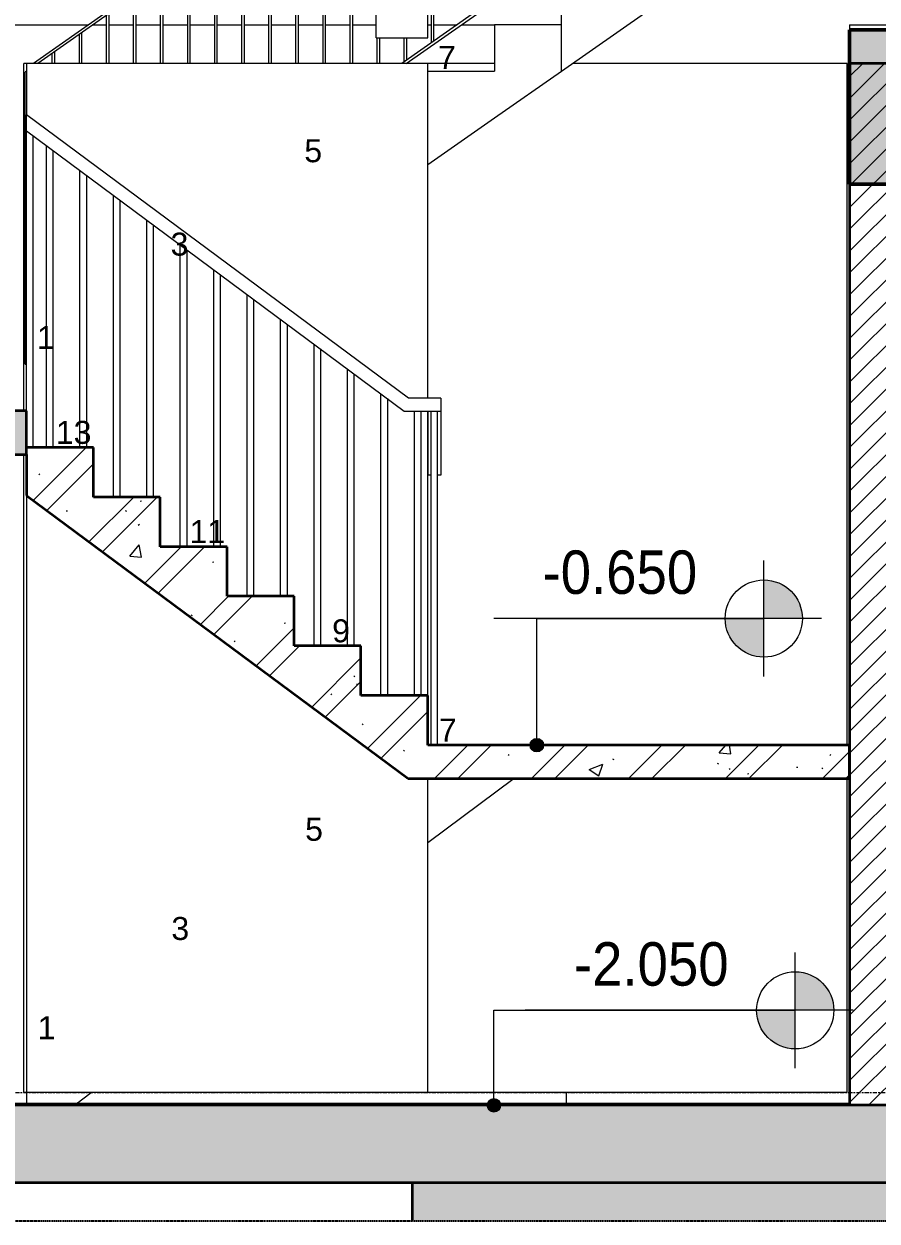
# Model space of a CAD drawing. Header units: millimetres. Extents: x -38913 to 20524, y -4975 to 129755.
# Drawn here: x 9378 to 12695, y -2500 to 2153 of the extents above; entities that cross this region are included whole.
import ezdxf

# ---------------------------------------------------------------- set-up
doc = ezdxf.new("R2010")
doc.units = ezdxf.units.MM
doc.linetypes.add('Centre', pattern=[31.75, 6.35, -4.7625, 15.875, -4.7625])
doc.linetypes.add('Hidden', pattern=[7.14375, 4.7625, -2.38125])
for name, color, linetype, lineweight in [('0-3', 10, 'Continuous', 5), ('A-DETL-GENF', 92, 'Continuous', 18), ('A-DETL-GENF-2', 254, 'Continuous', 18), ('A-DETL-GENF-3', 92, 'Hidden', 25), ('A-DETL-MEDM', 33, 'Continuous', 35), ('A-FLOR-FNSH-1', 7, 'Continuous', 35), ('A-FLOR-HRAL-2', 11, 'Continuous', 9), ('A-FLOR-HRAL-3', 253, 'Continuous', 18), ('A-FLOR-LEVL-2', 51, 'Centre', 9), ('A-FLOR-PATT-2', 8, 'Continuous', 18), ('A-WALL', 113, 'Continuous', 18), ('A-WALL-2', 7, 'Continuous', 35), ('A-WALL-PATT-1', 111, 'Continuous', 18), ('G-ANNO-DIMS', 111, 'Continuous', 9), ('S-BEAM-1', 43, 'Continuous', 5), ('S-BEAM-2', 10, 'Continuous', 50), ('S-BEAM-3', 250, 'Continuous', 18), ('S-COLS', 52, 'Continuous', 18), ('S-COLS-6', 250, 'Continuous', 18), ('S-FNDN-1', 43, 'Continuous', 5), ('S-FNDN-3', 7, 'Continuous', 35), ('S-STRS', 31, 'Continuous', 18), ('S-STRS-1', 253, 'Continuous', 18), ('S-STRS-2', 31, 'Continuous', 35), ('S-STRS-ANNO', 31, 'Continuous', 18)]:
    doc.layers.add(name, color=color, linetype=linetype, lineweight=lineweight)
doc.styles.add('Arial_2', font='arial.ttf', dxfattribs={"height": 89.295})
doc.styles.add('Arial_5', font='arial.ttf', dxfattribs={"width": 0.9, "height": 168.75})
pattern_1 = [(50, (10760.67, 15225), (546.553, -47.817), [57.15, -628.65]), (355, (10760.67, 15225), (-105.728, 573.17), [45.72, -502.92]), (100.451, (10806.2, 15221), (440.828, 525.35), [48.57, -534.27]), (46.184, (10760.7, 15377.4), (813.237, -126.128), [85.725, -942.975]), (96.636, (10828.4, 15366.9), (712.207, 742.283), [72.855, -801.405]), (351.184, (10760.7, 15377.4), (712.215, 742.276), [68.58, -754.38]), (21, (10836.87, 15339.3), (454.843, -306.796), [57.15, -628.65]), (326, (10836.87, 15339.3), (185.406, 552.564), [45.72, -502.92]), (71.451, (10874.77, 15313.73), (640.251, 245.764), [48.57, -534.27]), (37.5, (10760.67, 15225), (9.2664, 253.665), [5.029, -491.795, 5.029, -505.511, -504.825]), (37.5, (10760.67, 15225), (9.2664, 253.665), [-1007.364, 5.029, -499.796]), (7.5, (10760.67, 15225), (200.4594, 300.5414), [5.029, -286.055, 5.029, -480.365, -192.405]), (7.5, (10760.67, 15225), (200.4594, 300.5414), [-776.478, 5.029, -187.376]), (327.5, (10590.74, 15225), (406.7728, -17.1864), [5.029, -185.471, 5.029, -589.331, -788.67]), (327.5, (10590.74, 15225), (406.7728, -17.1864), [-784.86, 5.029, -783.641]), (317.5, (10514.54, 15225), (444.388, 76.2803), [5.029, -242.621, 5.029, -389.687, -560.07]), (317.5, (10514.54, 15225), (444.388, 76.2803), [-642.366, 5.029, -555.041]), (45, (10760.67, 15225), (-188.5854, 188.5854), []), (45, (10760.67, 15510.75), (-188.5854, 188.5854), [])]

# ---------------------------------------------------------------- blocks, each defined once
blk = doc.blocks.new('NCV_TKTC_KET CAU_rvt-6-TKCS_THANG BỘ TB4 - MẶT CẮT')
at = {"layer": 'S-BEAM-1'}
blk.add_hatch(color=256, dxfattribs=at).paths.add_polyline_path([(-122252.4, 1530), (-121952.4, 1530), (-121952.4, 2130), (-122252.4, 2130), (-122252.4, 2055.4)])
at = {"layer": 'S-FNDN-1'}
blk.add_hatch(color=256, dxfattribs=at).paths.add_polyline_path([(-121452.6, -2500), (-121452.6, -2350), (-123952.6, -2350), (-123952.6, -2500), (-121531.6, -2500)])
at = {"layer": 'S-BEAM-2'}
for p, q in [((-121952.4, 2130), (-122252.4, 2130)), ((-122252.4, 2130), (-122252.4, 1530)), ((-122252.4, 1530), (-121952.4, 1530))]:
    blk.add_line(p, q, dxfattribs=at)
at = {"layer": 'S-BEAM-3'}
for q in [(-121902.6, 2150), (-122252.4, 2130)]:
    blk.add_line((-122252.4, 2150), q, dxfattribs=at)
at = {"layer": 'S-COLS-6'}
blk.add_line((-123352.6, -2045), (-123352.6, -2000), dxfattribs=at)
at = {"layer": 'S-FNDN-3'}
blk.add_line((-123952.6, -2350), (-123952.6, -2500), dxfattribs=at)
blk = doc.blocks.new('Railing - 25mm-1527386-TKCS_THANG BỘ TB4 - MẶT CẮT')
at = {"layer": 'A-FLOR-HRAL-2'}
for p, q in [((-125374.7, 507.1), (-125374.7, 1680)), ((-125349.7, 1661.4), (-125349.7, 507.1))]:
    blk.add_line(p, q, dxfattribs=at)
blk = doc.blocks.new('Railing - 25mm-1527388-TKCS_THANG BỘ TB4 - MẶT CẮT')
at = {"layer": 'A-FLOR-HRAL-2'}
for p, q in [((-125244.7, 507.1), (-125244.7, 1583.5)), ((-125219.7, 1565), (-125219.7, 507.1))]:
    blk.add_line(p, q, dxfattribs=at)
blk = doc.blocks.new('Railing - 25mm-1527384-TKCS_THANG BỘ TB4 - MẶT CẮT')
at = {"layer": 'A-FLOR-HRAL-2'}
for p, q in [((-123944.7, -457.1), (-123944.7, 648.2)), ((-123919.7, 648.2), (-123919.7, -457.1))]:
    blk.add_line(p, q, dxfattribs=at)
blk = doc.blocks.new('Railing - 25mm-1527376-TKCS_THANG BỘ TB4 - MẶT CẮT')
at = {"layer": 'A-FLOR-HRAL-2'}
for p, q in [((-123879.7, -650), (-123879.7, 648.2)), ((-123854.7, -650), (-123854.7, 648.2))]:
    blk.add_line(p, q, dxfattribs=at)
blk = doc.blocks.new('Railing - 25mm-1527373-TKCS_THANG BỘ TB4 - MẶT CẮT')
at = {"layer": 'A-FLOR-HRAL-2'}
for p, q in [((-125452.6, 650), (-125452.6, 1737.7)), ((-125427.6, 1719.2), (-125427.6, 507.1))]:
    blk.add_line(p, q, dxfattribs=at)
blk = doc.blocks.new('Railing - Railing-1529142-TKCS_THANG BỘ TB4 - MẶT CẮT')
for name, p in [('Railing - 25mm-1527373-TKCS_THANG BỘ TB4 - MẶT CẮT', (0, 0)), ('Railing - 25mm-1527386-TKCS_THANG BỘ TB4 - MẶT CẮT', (0, 0)), ('Railing - 25mm-1527388-TKCS_THANG BỘ TB4 - MẶT CẮT', (0, 0)), ('Railing - 25mm-1527386-TKCS_THANG BỘ TB4 - MẶT CẮT', (260, -192.9)), ('Railing - 25mm-1527388-TKCS_THANG BỘ TB4 - MẶT CẮT', (260, -192.9)), ('Railing - 25mm-1527386-TKCS_THANG BỘ TB4 - MẶT CẮT', (520, -385.7)), ('Railing - 25mm-1527388-TKCS_THANG BỘ TB4 - MẶT CẮT', (520, -385.7)), ('Railing - 25mm-1527386-TKCS_THANG BỘ TB4 - MẶT CẮT', (780, -578.6)), ('Railing - 25mm-1527388-TKCS_THANG BỘ TB4 - MẶT CẮT', (780, -578.6)), ('Railing - 25mm-1527386-TKCS_THANG BỘ TB4 - MẶT CẮT', (1040, -771.4)), ('Railing - 25mm-1527388-TKCS_THANG BỘ TB4 - MẶT CẮT', (1040, -771.4)), ('Railing - 25mm-1527386-TKCS_THANG BỘ TB4 - MẶT CẮT', (1300, -964.3)), ('Railing - 25mm-1527384-TKCS_THANG BỘ TB4 - MẶT CẮT', (0, 0)), ('Railing - 25mm-1527376-TKCS_THANG BỘ TB4 - MẶT CẮT', (0, 0))]:
    blk.add_blockref(name, p)
blk = doc.blocks.new('Top Rail Type - Top Rail_Internal_-1529146-TKCS_THANG BỘ TB4 - MẶT CẮT')
at = {"layer": 'A-FLOR-HRAL-2'}
for p, q in [((-125452.6, 1737.7), (-125452.6, 1800)), ((-123967.2, 698.2), (-125452.6, 1800)), ((-125452.6, 1737.7), (-123983.7, 648.2)), ((-123842.2, 698.2), (-123967.2, 698.2)), ((-123842.2, 698.2), (-123842.2, 648.2)), ((-123983.7, 648.2), (-123842.2, 648.2)), ((-123892.2, 648.2), (-123892.2, 400)), ((-123842.2, 648.2), (-123842.2, 400)), ((-123879.7, 400), (-123892.2, 400)), ((-123842.2, 400), (-123854.7, 400))]:
    blk.add_line(p, q, dxfattribs=at)
blk = doc.blocks.new('Railing - 10mm-V114-TKCS_THANG BỘ TB4 - MẶT CẮT')
at = {"layer": 'A-FLOR-HRAL-2'}
for p, q in [((-123878.5, 2080.2), (-123878.5, 2200)), ((-123868.5, 2087.2), (-123868.5, 2200))]:
    blk.add_line(p, q, dxfattribs=at)
blk = doc.blocks.new('Railing - 10mm-V115-TKCS_THANG BỘ TB4 - MẶT CẮT')
at = {"layer": 'A-FLOR-HRAL-2'}
for p, q in [((-123983.8, 2006.7), (-123983.8, 2100)), ((-123973.8, 2013.7), (-123973.8, 2100))]:
    blk.add_line(p, q, dxfattribs=at)
blk = doc.blocks.new('Railing - 10mm-V116-TKCS_THANG BỘ TB4 - MẶT CẮT')
at = {"layer": 'A-FLOR-HRAL-2'}
for p, q in [((-124089.054287, 2000), (-124089.054287, 2100)), ((-124079.054287, 2000), (-124079.054287, 2100))]:
    blk.add_line(p, q, dxfattribs=at)
blk = doc.blocks.new('Railing - 10mm-V117-TKCS_THANG BỘ TB4 - MẶT CẮT')
at = {"layer": 'A-FLOR-HRAL-2'}
for p, q in [((-124194.324287, 2000), (-124194.324287, 2200)), ((-124184.324287, 2000), (-124184.324287, 2200))]:
    blk.add_line(p, q, dxfattribs=at)
blk = doc.blocks.new('Railing - 10mm-V118-TKCS_THANG BỘ TB4 - MẶT CẮT')
at = {"layer": 'A-FLOR-HRAL-2'}
for p, q in [((-124299.594287, 2000), (-124299.594287, 2200)), ((-124289.594287, 2000), (-124289.594287, 2200))]:
    blk.add_line(p, q, dxfattribs=at)
blk = doc.blocks.new('Railing - 50 x 10mm-1528386-TKCS_THANG BỘ TB4 - MẶT CẮT')
at = {"layer": 'A-FLOR-HRAL-2'}
for p, q in [((-124404.864287, 2000), (-124404.864287, 2200)), ((-124394.864287, 2000), (-124394.864287, 2200))]:
    blk.add_line(p, q, dxfattribs=at)
blk = doc.blocks.new('Railing - 10mm-V119-TKCS_THANG BỘ TB4 - MẶT CẮT')
at = {"layer": 'A-FLOR-HRAL-2'}
for p, q in [((-124510.134287, 2000), (-124510.134287, 2200)), ((-124500.134287, 2000), (-124500.134287, 2200))]:
    blk.add_line(p, q, dxfattribs=at)
blk = doc.blocks.new('Railing - 10mm-V120-TKCS_THANG BỘ TB4 - MẶT CẮT')
at = {"layer": 'A-FLOR-HRAL-2'}
for p, q in [((-124615.404287, 2000), (-124615.404287, 2200)), ((-124605.404287, 2000), (-124605.404287, 2200))]:
    blk.add_line(p, q, dxfattribs=at)
blk = doc.blocks.new('Railing - 10mm-V121-TKCS_THANG BỘ TB4 - MẶT CẮT')
at = {"layer": 'A-FLOR-HRAL-2'}
for p, q in [((-124720.674287, 2000), (-124720.674287, 2200)), ((-124710.674287, 2000), (-124710.674287, 2200))]:
    blk.add_line(p, q, dxfattribs=at)
blk = doc.blocks.new('Railing - 10mm-V122-TKCS_THANG BỘ TB4 - MẶT CẮT')
at = {"layer": 'A-FLOR-HRAL-2'}
for p, q in [((-124825.944287, 2000), (-124825.944287, 2200)), ((-124815.944287, 2000), (-124815.944287, 2200))]:
    blk.add_line(p, q, dxfattribs=at)
blk = doc.blocks.new('Railing - 10mm-V123-TKCS_THANG BỘ TB4 - MẶT CẮT')
at = {"layer": 'A-FLOR-HRAL-2'}
for p, q in [((-124931.214287, 2000), (-124931.214287, 2200)), ((-124921.214287, 2000), (-124921.214287, 2200))]:
    blk.add_line(p, q, dxfattribs=at)
blk = doc.blocks.new('Railing - 10mm-V124-TKCS_THANG BỘ TB4 - MẶT CẮT')
at = {"layer": 'A-FLOR-HRAL-2'}
for p, q in [((-125036.484287, 2000), (-125036.484287, 2200)), ((-125026.484287, 2000), (-125026.484287, 2200))]:
    blk.add_line(p, q, dxfattribs=at)
blk = doc.blocks.new('Railing - 10mm-V125-TKCS_THANG BỘ TB4 - MẶT CẮT')
at = {"layer": 'A-FLOR-HRAL-2'}
for p, q in [((-125131.8, 2000), (-125131.8, 2193.2)), ((-125141.8, 2000), (-125141.8, 2186.2))]:
    blk.add_line(p, q, dxfattribs=at)
blk = doc.blocks.new('Railing - 10mm-V126-TKCS_THANG BỘ TB4 - MẶT CẮT')
at = {"layer": 'A-FLOR-HRAL-2'}
for p, q in [((-125247, 2000), (-125247, 2112.8)), ((-125237, 2000), (-125237, 2119.7))]:
    blk.add_line(p, q, dxfattribs=at)
blk = doc.blocks.new('Railing - 10mm-V127-TKCS_THANG BỘ TB4 - MẶT CẮT')
at = {"layer": 'A-FLOR-HRAL-2'}
for p, q in [((-125352.3, 2000), (-125352.3, 2039.3)), ((-125342.3, 2000), (-125342.3, 2046.3))]:
    blk.add_line(p, q, dxfattribs=at)
blk = doc.blocks.new('Railing - 50 x 10mm-V128-TKCS_THANG BỘ TB4 - MẶT CẮT')
at = {"layer": 'A-FLOR-HRAL-2'}
for p, q in [((-125452.6, 1969.3), (-125457.6, 1965.8)), ((-125457.6, 831.5), (-125457.6, 1965.8)), ((-125457.6, 831.5), (-125452.6, 831.5))]:
    blk.add_line(p, q, dxfattribs=at)
blk = doc.blocks.new('Railing - Railing-1529169-TKCS_THANG BỘ TB4 - MẶT CẮT')
at = {"layer": 'A-FLOR-HRAL-2'}
for p, q in [((-123706.9, 2200), (-123993.4, 2000)), ((-123975.9, 2000), (-123689.4, 2200))]:
    blk.add_line(p, q, dxfattribs=at)
for name in ['Railing - 10mm-V125-TKCS_THANG BỘ TB4 - MẶT CẮT', 'Railing - 10mm-V124-TKCS_THANG BỘ TB4 - MẶT CẮT', 'Railing - 10mm-V123-TKCS_THANG BỘ TB4 - MẶT CẮT', 'Railing - 10mm-V122-TKCS_THANG BỘ TB4 - MẶT CẮT', 'Railing - 10mm-V121-TKCS_THANG BỘ TB4 - MẶT CẮT', 'Railing - 10mm-V120-TKCS_THANG BỘ TB4 - MẶT CẮT', 'Railing - 10mm-V119-TKCS_THANG BỘ TB4 - MẶT CẮT', 'Railing - 50 x 10mm-1528386-TKCS_THANG BỘ TB4 - MẶT CẮT', 'Railing - 10mm-V118-TKCS_THANG BỘ TB4 - MẶT CẮT', 'Railing - 10mm-V117-TKCS_THANG BỘ TB4 - MẶT CẮT', 'Railing - 10mm-V114-TKCS_THANG BỘ TB4 - MẶT CẮT', 'Railing - 10mm-V126-TKCS_THANG BỘ TB4 - MẶT CẮT', 'Railing - 10mm-V116-TKCS_THANG BỘ TB4 - MẶT CẮT', 'Railing - 10mm-V115-TKCS_THANG BỘ TB4 - MẶT CẮT', 'Railing - 10mm-V127-TKCS_THANG BỘ TB4 - MẶT CẮT', 'Railing - 50 x 10mm-V128-TKCS_THANG BỘ TB4 - MẶT CẮT']:
    blk.add_blockref(name, (0, 0))
blk = doc.blocks.new('Top Rail Type - Top Rail_Internal_-1529174-TKCS_THANG BỘ TB4 - MẶT CẮT')
at = {"layer": 'A-FLOR-HRAL-2'}
for p, q in [((-123377.6, 6696.5), (-123472.8, 6630)), ((-123377.6, 6684.3), (-123472.8, 6617.8)), ((-123482.8, 6623), (-123578.1, 6556.5)), ((-123482.8, 6610.8), (-123578.1, 6544.3)), ((-123588.1, 6549.6), (-123683.4, 6483.1)), ((-123588.1, 6537.4), (-123683.4, 6470.9)), ((-123693.4, 6476.1), (-123788.6, 6409.6)), ((-123693.4, 6463.9), (-123788.6, 6397.4)), ((-123798.6, 6402.6), (-123893.9, 6336.1)), ((-123798.6, 6390.4), (-123893.9, 6323.9)), ((-123903.9, 6329.1), (-123942, 6302.6)), ((-123950.6, 6296.5), (-124136.6, 6166.7)), ((-123942.1, 6290.3), (-124119.2, 6166.7)), ((-123903.9, 6316.9), (-123933.4, 6296.3)), ((-124274.9, 6070.2), (-124948.5, 5600)), ((-124266.4, 6063.9), (-124931, 5600)), ((-125452.6, 5066.7), (-125622.8, 5066.7)), ((-125622.8, 5066.7), (-125622.8, 5056.7)), ((-125622.8, 5056.7), (-125455.7, 5056.7)), ((-125455.7, 5056.7), (-123450.3, 3656.9)), ((-123447.2, 3666.9), (-125452.6, 5066.7)), ((-123450.3, 3656.9), (-123322.2, 3656.9)), ((-123322.2, 3666.9), (-123447.2, 3666.9)), ((-123322.2, 3666.9), (-123322.2, 3656.9)), ((-125139.5, 2200), (-125426, 2000)), ((-125122, 2200), (-125408.6, 2000))]:
    blk.add_line(p, q, dxfattribs=at)
blk = doc.blocks.new('BORDER VIEW - BORDER VIEW-3762793-TKCS_THANG BỘ TB4 - MẶT CẮT')
at = {"layer": 'A-DETL-GENF-3'}
blk.add_line((-119840.1, -2500), (-127512.6, -2500), dxfattribs=at)
blk = doc.blocks.new('Spot Elevations - M_Spot Elevation - Target Filled-350595-TKCS_THANG BỘ TB4 - MẶT CẮT')
at = {"layer": 'G-ANNO-DIMS'}
h = blk.add_hatch(color=256, dxfattribs=at)
edge = h.paths.add_edge_path()
edge.add_line((-121235.8, 29866.6), (-121085.8, 29866.6))
edge.add_arc((-121235.8, 29866.6), 150, 0, 90)
edge.add_line((-121235.8, 30016.6), (-121235.8, 29866.6))
h = blk.add_hatch(color=256, dxfattribs=at)
edge = h.paths.add_edge_path()
edge.add_line((-121235.8, 29866.6), (-121385.8, 29866.6))
edge.add_arc((-121235.8, 29866.6), 150, 180, 270)
edge.add_line((-121235.8, 29716.6), (-121235.8, 29866.6))
for p, q in [((-121235.8, 29641.6), (-121235.8, 30091.6)), ((-121010.8, 29866.6), (-122285.8, 29866.6))]:
    blk.add_line(p, q, dxfattribs=at)
blk.add_circle((-121235.8, 29866.6), 150, dxfattribs=at)

msp = doc.modelspace()

# ---------------------------------------------------------------- hatches: boundary and pattern name
at = {"layer": 'A-DETL-GENF-2'}
h = msp.add_hatch(dxfattribs=at)
h.set_pattern_fill('FP_7', color=256, style=0, pattern_type=2)
h.set_pattern_definition(pattern_1)
h.paths.add_polyline_path([(7988.4, -2500), (7988.4, -2350), (15150.8, -2350), (15150.8, -2050), (7588.4, -2050), (7588.4, -2500)])
h.paths.add_polyline_path([(7888.4, 40), (7888.4, 480), (9388.4, 480), (9388.4, 650), (7588.4, 650), (7588.4, 40)])
h.paths.add_polyline_path([(7588.4, 3300), (7888.3, 3300), (7888.3, 3900), (7588.4, 3900)])
h.paths.add_polyline_path([(12064.9, 4950), (12188.3, 4950), (12188.3, 5380), (14138.4, 5380), (14138.4, 5360), (15150.8, 5360), (15150.8, 5530), (14138.4, 5530), (14138.4, 5550), (11468.3, 5550), (11468.3, 5380), (11888.3, 5380), (11888.3, 4950)])
h.paths.add_polyline_path([(7588.4, 6700), (7888.3, 6700), (7888.3, 7300), (7588.4, 7300), (7588.4, 6878.4)])
h.paths.add_polyline_path([(12188.3, 8350), (12188.3, 8780), (14138.4, 8780), (14138.4, 8760), (15150.8, 8760), (15150.8, 8930), (14138.4, 8930), (14138.4, 8950), (11468.3, 8950), (11468.3, 8780), (11888.3, 8780), (11888.3, 8350), (12064.9, 8350)])
h.paths.add_polyline_path([(7888.3, 10100), (7888.3, 10700), (7588.4, 10700), (7588.4, 10100)])
h.paths.add_polyline_path([(12064.9, 11750), (12188.3, 11750), (12188.3, 12180), (14138.4, 12180), (14138.4, 12160), (15150.8, 12160), (15150.8, 12330), (14138.4, 12330), (14138.4, 12350), (11468.3, 12350), (11468.3, 12180), (11888.3, 12180), (11888.3, 11750)])
h.paths.add_polyline_path([(7588.4, 13500), (7888.3, 13500), (7888.3, 14100), (7588.4, 14100)])
h.paths.add_polyline_path([(12188.3, 15150), (12188.3, 15580), (14138.4, 15580), (14138.4, 15560), (15150.8, 15560), (15150.8, 15730), (14138.4, 15730), (14138.4, 15750), (11468.3, 15750), (11468.3, 15580), (11888.3, 15580), (11888.3, 15150)])
h.paths.add_polyline_path([(7888.3, 16900), (7888.3, 17500), (7588.4, 17500), (7588.4, 16900)])
h.paths.add_polyline_path([(12188.3, 18550), (12188.3, 18980), (14138.4, 18980), (14138.4, 18960), (15150.8, 18960), (15150.8, 19130), (14138.4, 19130), (14138.4, 19150), (11468.3, 19150), (11468.3, 18980), (11888.3, 18980), (11888.3, 18550)])
h.paths.add_polyline_path([(7588.4, 20300), (7888.3, 20300), (7888.3, 20900), (7588.4, 20900)])
h.paths.add_polyline_path([(12064.9, 21950), (12188.3, 21950), (12188.3, 22380), (14138.4, 22380), (14138.4, 22360), (15150.8, 22360), (15150.8, 22530), (14138.4, 22530), (14138.4, 22550), (11468.3, 22550), (11468.3, 22380), (11888.3, 22380), (11888.3, 21950)])
h.paths.add_polyline_path([(7588.4, 23700), (7888.3, 23700), (7888.3, 24300), (7588.4, 24300)])
h.paths.add_polyline_path([(11888.3, 25350), (12188.3, 25350), (12188.3, 25780), (14138.4, 25780), (14138.4, 25760), (15150.8, 25760), (15150.8, 25930), (14138.4, 25930), (14138.4, 25950), (11468.3, 25950), (11468.3, 25780), (11888.3, 25780)])
h.paths.add_polyline_path([(7588.4, 27020), (7888.3, 27020), (7888.3, 27620), (7588.4, 27620), (7588.4, 27375.8)])
h.paths.add_polyline_path([(12188.3, 28950), (12188.3, 29350), (13938.4, 29350), (13938.4, 29200), (14138.4, 29200), (14138.4, 29550), (11888.3, 29550), (11888.3, 28950), (12064.9, 28950)])
h.paths.add_polyline_path([(7588.3, 29350), (7788.4, 29350), (7788.4, 29650), (7588.3, 29650)])
h.paths.add_polyline_path([(13938.4, 32800), (14138.4, 32800), (14138.4, 33000), (14938.4, 33000), (14938.4, 33200), (7588.4, 33200), (7588.4, 32800), (7788.4, 32800), (7788.4, 33000), (13938.4, 33000)])
at = {"layer": 'A-FLOR-PATT-2'}
h = msp.add_hatch(dxfattribs=at)
h.set_pattern_fill('FP_6', color=256, style=0, pattern_type=2)
h.set_pattern_definition([(50, (10760.67, 15225), (273.276, -23.909), [28.575, -314.325]), (355, (10760.67, 15225), (-52.8646, 286.585), [22.86, -251.46]), (100.451, (10783.44, 15223), (220.414, 262.6745), [24.285, -267.135]), (46.184, (10760.67, 15301.2), (406.619, -63.0646), [42.862, -471.487]), (96.636, (10794.55, 15295.94), (356.104, 371.141), [36.428, -400.703]), (351.184, (10760.67, 15301.2), (356.107, 371.138), [34.29, -377.19]), (21, (10798.77, 15282.15), (227.4212, -153.3982), [28.575, -314.325]), (326, (10798.77, 15282.15), (92.7027, 276.282), [22.86, -251.46]), (71.451, (10817.72, 15269.37), (320.1254, 122.8816), [24.285, -267.135]), (37.5, (10760.67, 15225), (4.6325, 126.8326), [2.515, -245.897, 2.515, -252.755, -252.412]), (37.5, (10760.67, 15225), (4.6325, 126.8326), [-503.682, 2.515, -249.898]), (7.5, (10760.67, 15225), (100.2292, 150.2711), [2.515, -143.027, 2.515, -240.182, -96.202]), (7.5, (10760.67, 15225), (100.2292, 150.2711), [-388.239, 2.515, -93.688]), (327.5, (10675.71, 15225), (203.38684, -8.5935), [2.515, -92.735, 2.515, -294.665, -394.335]), (327.5, (10675.71, 15225), (203.38684, -8.5935), [-392.43, 2.515, -391.82]), (317.5, (10637.6, 15225), (222.1944, 38.1398), [2.515, -121.31, 2.515, -194.843, -280.035]), (317.5, (10637.6, 15225), (222.1944, 38.1398), [-321.183, 2.515, -277.52]), (45, (10760.67, 15225), (-94.2927, 94.2927), []), (45, (10760.67, 15367.88), (-94.2927, 94.2927), [])])
h.paths.add_polyline_path([(8504.5, -2050), (12588.5, -2050), (12588.5, -2045), (7888.4, -2045), (7888.4, -2050), (7988.4, -2050)])
at = {"layer": 'A-WALL-PATT-1'}
h = msp.add_hatch(dxfattribs=at)
h.set_pattern_fill('FP_5', color=256, style=0, pattern_type=2)
h.set_pattern_definition([(45, (10760.67, 15225), (-42.4264, 42.4264), [])])
h.paths.add_polyline_path([(12788.5, -2050), (12788.5, 2000), (12588.5, 2000), (12588.5, -2050)])
at = {"layer": 'G-ANNO-DIMS'}
h = msp.add_hatch(color=256, dxfattribs=at)
edge = h.paths.add_edge_path()
edge.add_arc((11372.5, -650), 26.2, 0, 360)
h = msp.add_hatch(color=256, dxfattribs=at)
edge = h.paths.add_edge_path()
edge.add_arc((11205.5, -2050), 26.2, 0, 360)
at = {"layer": 'S-STRS-1'}
h = msp.add_hatch(dxfattribs=at)
h.set_pattern_fill('FP_7', color=256, style=0, pattern_type=2)
h.set_pattern_definition(pattern_1)
h.paths.add_polyline_path([(10878.1, -780), (10948.4, -780), (10948.4, -457.1), (10688.4, -457.1), (10688.4, -264.3), (10428.4, -264.3), (10428.4, -71.4), (10168.4, -71.4), (10168.4, 121.4), (9908.4, 121.4), (9908.4, 314.3), (9648.4, 314.3), (9648.4, 507.1), (9388.4, 507.1), (9388.4, 320.4), (10871.8, -780)])
h = msp.add_hatch(dxfattribs=at)
h.set_pattern_fill('FP_7', color=256, style=0, pattern_type=2)
h.set_pattern_definition(pattern_1)
h.paths.add_polyline_path([(10878.1, -780), (10948.4, -780), (10948.4, -457.1), (10688.4, -457.1), (10688.4, -264.3), (10428.4, -264.3), (10428.4, -71.4), (10168.4, -71.4), (10168.4, 121.4), (9908.4, 121.4), (9908.4, 314.3), (9648.4, 314.3), (9648.4, 507.1), (9388.4, 507.1), (9388.4, 320.4), (10871.8, -780)])
h = msp.add_hatch(dxfattribs=at)
h.set_pattern_fill('FP_7', color=256, style=0, pattern_type=2)
h.set_pattern_definition(pattern_1)
h.paths.add_polyline_path([(12588.5, -780), (12588.5, -650), (10948.4, -650), (10948.4, -780)])
h = msp.add_hatch(dxfattribs=at)
h.set_pattern_fill('FP_7', color=256, style=0, pattern_type=2)
h.set_pattern_definition(pattern_1)
h.paths.add_polyline_path([(12588.5, -780), (12588.5, -650), (10948.4, -650), (10948.4, -780)])

# ---------------------------------------------------------------- linework, layer by layer
at = {"layer": 'A-DETL-MEDM'}
for p, q in [((9388.4, 650), (7588.4, 650)), ((9388.4, 480), (9388.4, 650)), ((7888.4, 480), (9388.4, 480)), ((15150.8, -2050), (7588.4, -2050)), ((7988.4, -2350), (15150.8, -2350))]:
    msp.add_line(p, q, dxfattribs=at)
at = {"layer": 'A-FLOR-FNSH-1'}
for p, q in [((12588.5, -2045), (7888.4, -2045)), ((12588.5, -2050), (12588.5, -2045))]:
    msp.add_line(p, q, dxfattribs=at)
at = {"layer": 'A-FLOR-LEVL-2'}
msp.add_line((6158.8, -2000), (16513.9, -2000), dxfattribs=at)
at = {"layer": 'A-WALL'}
for p, q in [((8288.4, 2150), (9629.8, 2150)), ((9647.3, 2150), (9699.2, 2150)), ((9709.2, 2150), (9804.4, 2150)), ((9814.4, 2150), (9909.7, 2150)), ((9919.7, 2150), (10015, 2150)), ((10025, 2150), (10120.2, 2150)), ((10130.2, 2150), (10225.5, 2150)), ((10235.5, 2150), (10330.8, 2150)), ((10340.8, 2150), (10436.1, 2150)), ((10446.1, 2150), (10541.3, 2150)), ((10551.3, 2150), (10646.6, 2150)), ((10656.6, 2150), (10748.4, 2150)), ((10948.4, 2150), (10962.4, 2150)), ((10972.4, 2150), (11062.4, 2150)), ((11079.9, 2150), (11208.4, 2150)), ((9378.4, 650), (9378.4, 2000)), ((11208.4, 2000), (9378.4, 2000)), ((9388.4, 2000), (9388.4, 1800)), ((10948.4, 698.2), (10948.4, 2000)), ((12578.4, 2000), (11512.9, 2000)), ((12578.4, -650), (12578.4, 2000)), ((10948.4, -457.1), (10948.4, 648.2)), ((9378.4, -2000), (9378.4, 480)), ((9388.4, 320.4), (9388.4, -2000)), ((10948.4, -2000), (10948.4, -780)), ((12578.4, -2000), (12578.4, -780)), ((12578.4, -2000), (9378.4, -2000)), ((11488.3, -2045), (11488.3, -2000)), ((9588.4, -2038.4), (9588.4, -2045))]:
    msp.add_line(p, q, dxfattribs=at)
at = {"layer": 'A-WALL-2'}
for p, q in [((12588.5, 2000), (12588.5, -2045)), ((12788.5, 2000), (12588.5, 2000))]:
    msp.add_line(p, q, dxfattribs=at)
at = {"layer": 'G-ANNO-DIMS'}
for p, q in [((11372.5, -157.8), (12254.8, -157.8)), ((11372.5, -650), (11372.5, -157.8)), ((11205.5, -1680.7), (12377, -1680.7)), ((11205.5, -2050), (11205.5, -1680.7))]:
    msp.add_line(p, q, dxfattribs=at)
for centre in [(11372.5, -650), (11205.5, -2050)]:
    msp.add_circle(centre, 26.2, dxfattribs=at)
at = {"layer": 'S-COLS'}
for p, q in [((10748.4, 2100), (10748.4, 2200)), ((10948.4, 2100), (10948.4, 2200)), ((10748.4, 2100), (10948.4, 2100))]:
    msp.add_line(p, q, dxfattribs=at)
at = {"layer": 'S-STRS'}
for p, q in [((11804.2, 2203.3), (11468.4, 1968.9)), ((11468.4, 2151.9), (11468.4, 2200)), ((11208.4, 2151.9), (11468.4, 2151.9)), ((11208.4, 2151.9), (11208.4, 1970.4)), ((11468.4, 1968.9), (11468.4, 2151.9)), ((11468.4, 1968.9), (11468.4, 2151.9)), ((10948.4, 1970.4), (11208.4, 1970.4)), ((11468.4, 1968.9), (11208.4, 1787.4)), ((11208.4, 1787.4), (10948.4, 1606)), ((11284.9, -780), (10948.4, -1029.6)), ((9388.4, -2000), (9388.4, -2045)), ((9579.5, -2045), (9640.1, -2000))]:
    msp.add_line(p, q, dxfattribs=at)
at = {"layer": 'S-STRS-2'}
for p, q in [((9648.4, 507.1), (9388.4, 507.1)), ((9388.4, 480), (9388.4, 320.4)), ((9648.4, 314.3), (9648.4, 507.1)), ((9388.4, 320.4), (10871.8, -780)), ((9908.4, 314.3), (9648.4, 314.3)), ((9908.4, 121.4), (9908.4, 314.3)), ((10168.4, 121.4), (9908.4, 121.4)), ((10168.4, -71.4), (10168.4, 121.4)), ((10428.4, -71.4), (10168.4, -71.4)), ((10428.4, -264.3), (10428.4, -71.4)), ((10688.4, -264.3), (10428.4, -264.3)), ((10688.4, -457.1), (10688.4, -264.3)), ((10948.4, -457.1), (10688.4, -457.1)), ((10948.4, -650), (10948.4, -457.1)), ((12588.5, -650), (10948.4, -650)), ((12588.5, -780), (12588.5, -650)), ((10871.8, -780), (10948.4, -780)), ((10948.4, -780), (12588.5, -780))]:
    msp.add_line(p, q, dxfattribs=at)

# ---------------------------------------------------------------- block references
at = {"layer": '0-3'}
msp.add_blockref('NCV_TKTC_KET CAU_rvt-6-TKCS_THANG BỘ TB4 - MẶT CẮT', (134840.9, 0), dxfattribs=at)
at = {"layer": 'A-DETL-GENF'}
msp.add_blockref('BORDER VIEW - BORDER VIEW-3762793-TKCS_THANG BỘ TB4 - MẶT CẮT', (134840.9, 0), dxfattribs=at)
at = {"layer": 'A-FLOR-HRAL-2'}
for name in ['Top Rail Type - Top Rail_Internal_-1529174-TKCS_THANG BỘ TB4 - MẶT CẮT', 'Railing - Railing-1529169-TKCS_THANG BỘ TB4 - MẶT CẮT', 'Top Rail Type - Top Rail_Internal_-1529146-TKCS_THANG BỘ TB4 - MẶT CẮT']:
    msp.add_blockref(name, (134840.9, 0), dxfattribs=at)
at = {"layer": 'A-FLOR-HRAL-3'}
msp.add_blockref('Railing - Railing-1529142-TKCS_THANG BỘ TB4 - MẶT CẮT', (134840.9, 0), dxfattribs=at)
at = {"layer": 'G-ANNO-DIMS'}
for p in [(133490.6, -30024.5), (133612.8, -31547.4)]:
    msp.add_blockref('Spot Elevations - M_Spot Elevation - Target Filled-350595-TKCS_THANG BỘ TB4 - MẶT CẮT', p, dxfattribs=at)

# ---------------------------------------------------------------- texts
at = {"layer": 'G-ANNO-DIMS', "char_height": 168.75, "width": 714.827, "attachment_point": 1, "line_spacing_factor": 0.941778, "style": 'Arial_5'}
for s, insert in [('-0.650', (11394.5, 106.7)), ('-2.050', (11516.6, -1416.2))]:
    msp.add_mtext(s, dxfattribs=dict(at, insert=insert))
at = {"layer": 'S-STRS-ANNO', "char_height": 89.3, "attachment_point": 1, "line_spacing_factor": 0.941778, "style": 'Arial_2'}
for s, insert, width in [('7', (10988.4, 2068.2), 82.414), ('5', (10468.4, 1705.2), 82.414), ('3', (9948.4, 1342.2), 82.414), ('1', (9428.4, 979.3), 82.414), ('13', (9502.2, 610.4), 164.828), ('11', (10022.2, 224.7), 164.828), ('9', (10576.6, -161), 82.414), ('7', (10991.5, -546.7), 82.414), ('5', (10471.5, -932.4), 82.414), ('3', (9951.5, -1318.1), 82.414), ('1', (9431.5, -1703.8), 82.414)]:
    msp.add_mtext(s, dxfattribs=dict(at, insert=insert, width=width))

doc.saveas('drawing.dxf')
